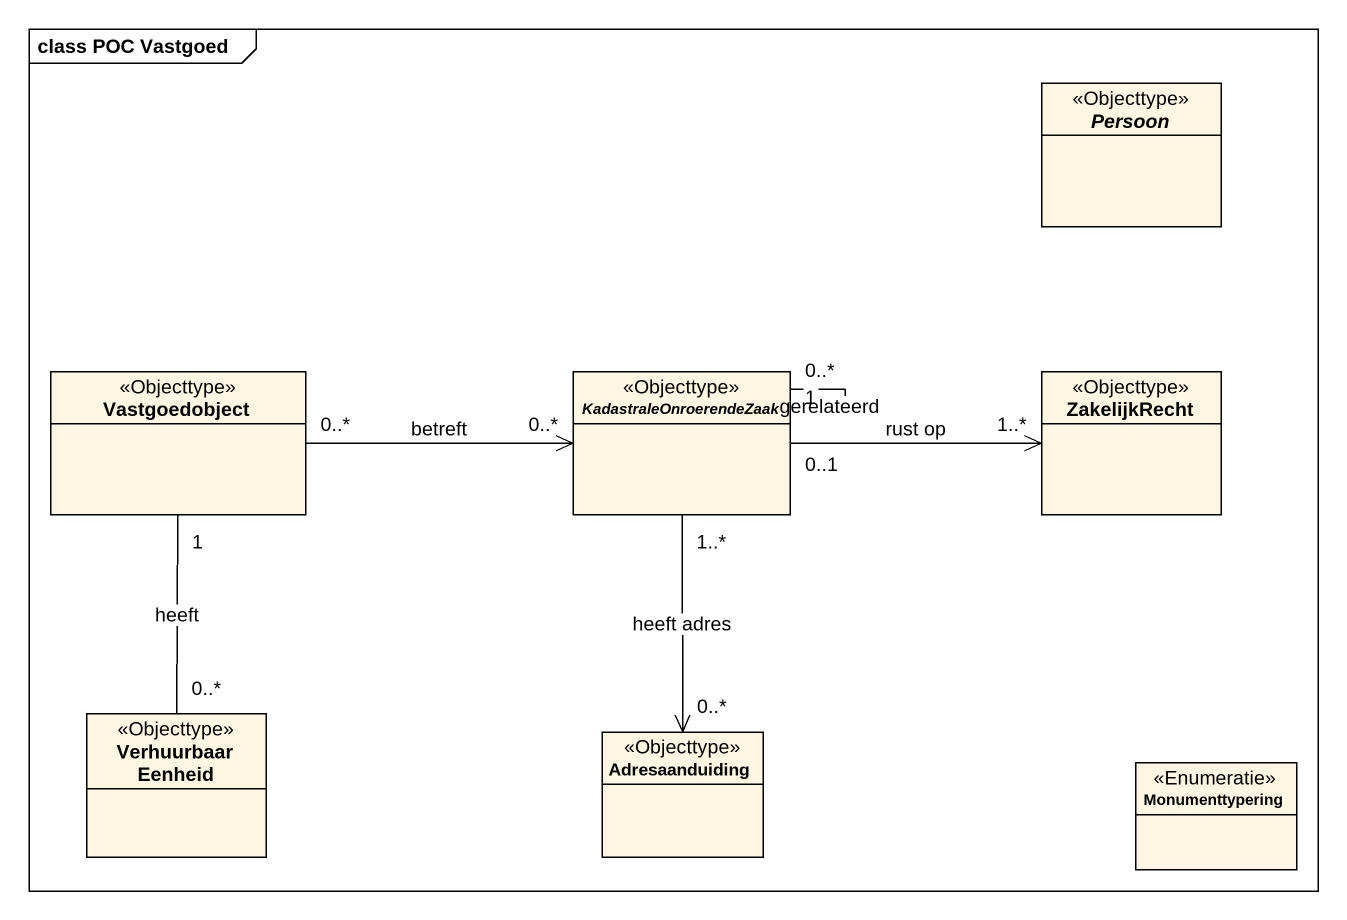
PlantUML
@startuml
mainframe class POC Vastgoed
hide circle
hide empty members
abstract class Persoon <<Objecttype>>
class Vastgoedobject <<Objecttype>>
abstract class KadastraleOnroerendeZaak <<Objecttype>>
class ZakelijkRecht <<Objecttype>>
class "Verhuurbaar Eenheid" as Verhuurbaar_Eenheid <<Objecttype>>
class Adresaanduiding <<Objecttype>>
enum Monumenttypering <<Enumeratie>>
Vastgoedobject "0..*" -right-> "0..*" KadastraleOnroerendeZaak : betreft
Vastgoedobject "1" -- "0..*" Verhuurbaar_Eenheid : heeft
KadastraleOnroerendeZaak "1" -- "0..*" KadastraleOnroerendeZaak : gerelateerd
KadastraleOnroerendeZaak "1..*" --> "0..*" Adresaanduiding : heeft adres
ZakelijkRecht "1..*" <-left- "0..1" KadastraleOnroerendeZaak : rust op
@enduml
